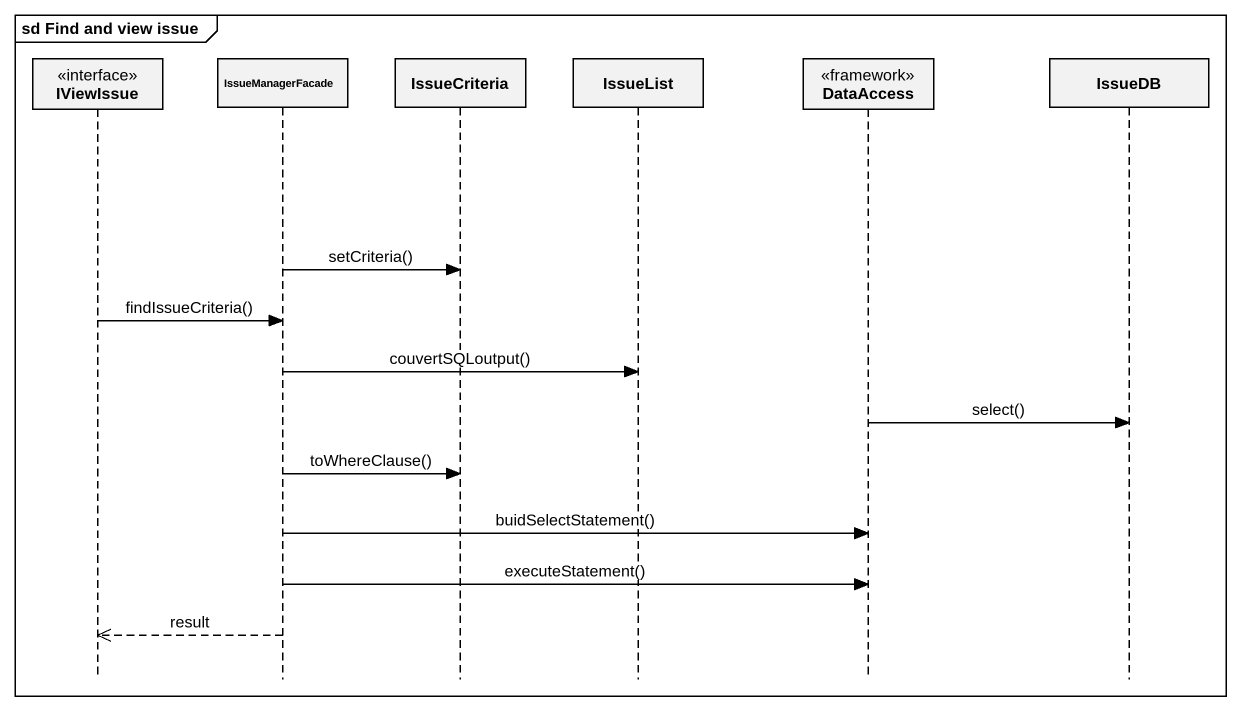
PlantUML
@startuml
mainframe sd Find and view issue
hide footbox
participant IViewIssue <<interface>>
participant IssueManagerFacade
participant IssueCriteria
participant IssueList
participant DataAccess <<framework>>
participant IssueDB

IssueManagerFacade -> IssueCriteria : setCriteria()
IViewIssue -> IssueManagerFacade : findIssueCriteria()
IssueManagerFacade -> IssueList : couvertSQLoutput()
DataAccess -> IssueDB : select()
IssueManagerFacade -> IssueCriteria : toWhereClause()
IssueManagerFacade -> DataAccess : buidSelectStatement()
IssueManagerFacade -> DataAccess : executeStatement()
IssueManagerFacade -->> IViewIssue : result
@enduml
